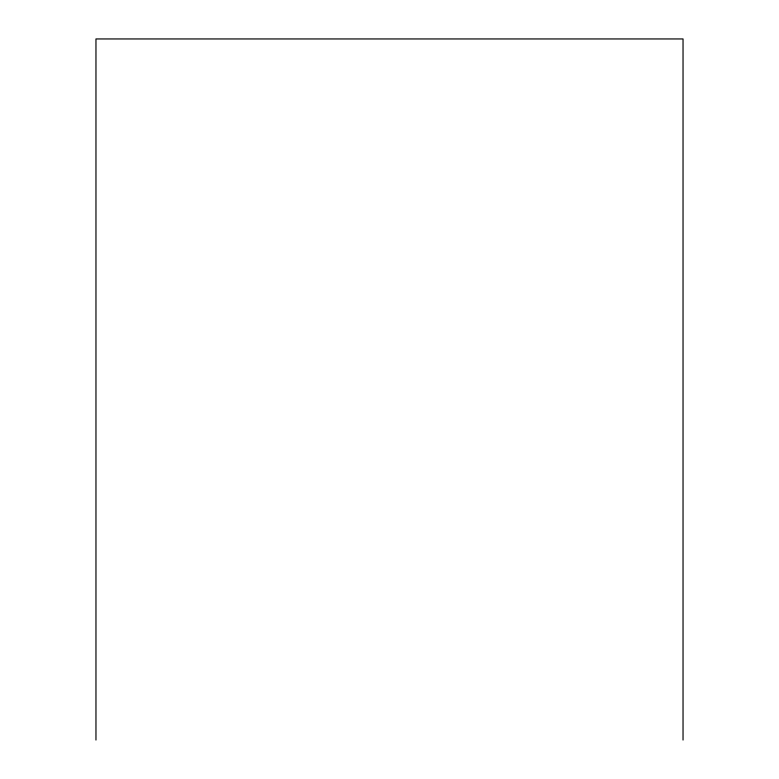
<?xml version="1.0" encoding="UTF-8"?>
<svg xmlns="http://www.w3.org/2000/svg" width="779" height="779" viewBox="0 0 779 779"><rect width="100%" height="100%" fill="white"/><g stroke="black" fill="none" stroke-linecap="round" stroke-linejoin="round"><path stroke-width="1.17" d="M683.037 740.05L683.037 38.95L95.963 38.95L95.963 740.05"/></g></svg>
